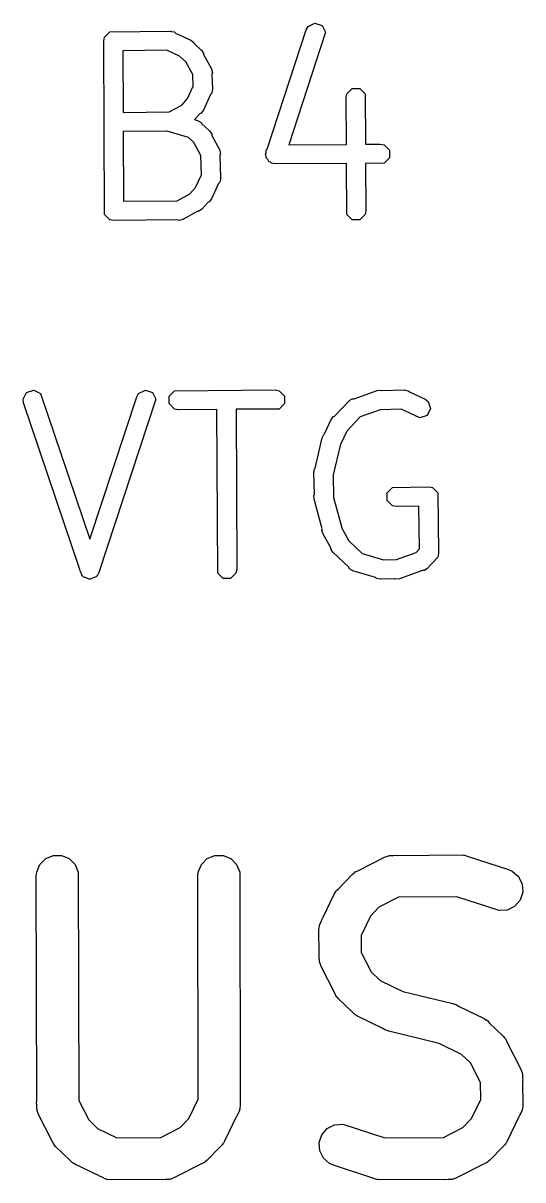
# Model space of a CAD drawing. Extents: x 134.2 to 184.8, y -90.4 to -50.
# Drawn here: x 150.367 to 152.135, y -67.205 to -63.11 of the extents above; entities that cross this region are included whole.
import ezdxf

# ---------------------------------------------------------------- set-up
doc = ezdxf.new("R2010")
doc.units = 0
doc.layers.add('BLACK', color=7, linetype='CONTINUOUS')

msp = doc.modelspace()

# ---------------------------------------------------------------- linework, layer by layer
at = {"layer": 'BLACK', "linetype": 'CONTINUOUS'}
for p, q in [((151.23012, -63.556651), (151.368224, -63.134293)), ((151.368224, -63.134293), (151.374987, -63.122428)), ((151.374987, -63.122428), (151.398947, -63.110448)), ((151.398947, -63.110448), (151.42436, -63.118919)), ((151.42436, -63.118919), (151.43634, -63.142879)), ((150.652143, -63.173931), (150.654807, -63.160537)), ((150.654807, -63.787325), (150.652143, -63.173931)), ((150.654807, -63.160537), (150.673749, -63.141595)), ((150.673749, -63.141595), (150.887143, -63.138931)), ((150.887143, -63.138931), (150.888862, -63.139272)), ((150.888862, -63.139272), (150.889624, -63.139019)), ((150.889624, -63.139019), (150.891191, -63.139736)), ((150.891191, -63.139736), (150.900537, -63.141595)), ((150.900537, -63.141595), (150.904995, -63.146053)), ((150.904995, -63.146053), (150.959939, -63.171197)), ((150.959939, -63.171197), (150.970727, -63.17957)), ((151.43634, -63.142879), (151.306105, -63.541173)), ((150.874455, -63.206592), (150.719687, -63.208524)), ((150.719687, -63.208524), (150.720635, -63.426723)), ((150.919511, -63.227211), (150.874455, -63.206592)), ((150.970727, -63.17957), (150.971878, -63.183024)), ((150.971878, -63.183024), (150.995706, -63.204605)), ((150.995706, -63.204605), (150.995789, -63.204633)), ((150.995789, -63.204633), (150.995839, -63.204726)), ((150.995839, -63.204726), (150.997606, -63.206326)), ((150.997606, -63.206326), (151.005193, -63.21768)), ((150.919537, -63.22725), (150.919511, -63.227211)), ((150.942048, -63.247638), (150.919537, -63.22725)), ((150.9666, -63.292784), (150.942048, -63.247638)), ((151.005193, -63.21768), (151.005193, -63.221924)), ((151.005193, -63.221924), (151.032733, -63.272565)), ((150.968157, -63.334002), (150.9666, -63.292784)), ((151.032733, -63.272565), (151.033195, -63.274254)), ((151.033195, -63.274254), (151.033764, -63.274823)), ((151.033764, -63.274823), (151.03383, -63.27657)), ((151.03383, -63.27657), (151.03634, -63.285736)), ((151.03634, -63.285736), (151.034396, -63.291567)), ((151.034396, -63.291567), (151.036428, -63.34536)), ((150.948147, -63.377727), (150.968157, -63.334002)), ((150.927721, -63.400264), (150.948108, -63.377754)), ((150.948108, -63.377754), (150.948147, -63.377727)), ((151.029305, -63.363212), (151.004162, -63.418154)), ((151.033764, -63.358754), (151.029305, -63.363212)), ((151.035622, -63.349408), (151.033764, -63.358754)), ((151.03634, -63.347841), (151.035622, -63.349408)), ((151.036428, -63.34536), (151.036086, -63.347079)), ((151.036086, -63.347079), (151.03634, -63.347841)), ((151.509286, -63.373931), (151.51195, -63.360537)), ((151.510354, -63.539759), (151.509286, -63.373931)), ((151.51195, -63.360537), (151.530892, -63.341595)), ((151.530892, -63.341595), (151.55768, -63.341595)), ((151.55768, -63.341595), (151.576622, -63.360537)), ((151.576622, -63.360537), (151.577773, -63.539292)), ((150.882792, -63.424699), (150.927721, -63.400264)), ((151.004162, -63.418154), (150.995789, -63.428943)), ((150.720635, -63.426723), (150.882792, -63.424699)), ((150.992334, -63.430094), (150.972832, -63.451629)), ((150.972832, -63.451629), (150.983925, -63.455013)), ((150.983925, -63.455013), (150.985448, -63.455881)), ((150.985448, -63.455881), (150.986251, -63.455881)), ((150.986251, -63.455881), (150.987614, -63.457116)), ((150.987614, -63.457116), (150.99579, -63.461776)), ((150.995789, -63.428943), (150.992334, -63.430094)), ((150.99579, -63.461776), (150.998297, -63.46679)), ((150.875109, -63.492298), (150.720928, -63.494223)), ((150.720928, -63.494223), (150.722, -63.741063)), ((150.876075, -63.492849), (150.875109, -63.492298)), ((150.951199, -63.515765), (150.876075, -63.492849)), ((150.998297, -63.46679), (151.024277, -63.490319)), ((151.024277, -63.490319), (151.02436, -63.490347)), ((151.02436, -63.490347), (151.02441, -63.49044)), ((151.02441, -63.49044), (151.026176, -63.492039)), ((151.026176, -63.492039), (151.033764, -63.503394)), ((151.033764, -63.503394), (151.033764, -63.507638)), ((150.970618, -63.533352), (150.951199, -63.515765)), ((150.99512, -63.578403), (150.970618, -63.533352)), ((151.033764, -63.507638), (151.061305, -63.558278)), ((151.306105, -63.541173), (151.510354, -63.539759)), ((151.577773, -63.539292), (151.63, -63.538931)), ((151.63, -63.538931), (151.643394, -63.541595)), ((151.643394, -63.541595), (151.662336, -63.560537)), ((150.996983, -63.647731), (150.99512, -63.578403)), ((151.061305, -63.558278), (151.061768, -63.559969)), ((151.061768, -63.559969), (151.062336, -63.560537)), ((151.062336, -63.560537), (151.06238, -63.562206)), ((151.06238, -63.562206), (151.064912, -63.57145)), ((151.064912, -63.57145), (151.062799, -63.577786)), ((151.062799, -63.577786), (151.065, -63.659645)), ((151.223659, -63.576412), (151.226235, -63.568533)), ((151.226235, -63.581564), (151.223659, -63.576412)), ((151.226235, -63.560537), (151.23012, -63.556651)), ((151.226235, -63.568533), (151.226235, -63.560537)), ((151.226235, -63.587325), (151.226235, -63.581564)), ((151.662336, -63.560537), (151.662336, -63.587325)), ((151.231996, -63.593086), (151.226235, -63.587325)), ((151.235639, -63.600372), (151.231996, -63.593086)), ((151.241103, -63.602193), (151.235639, -63.600372)), ((151.245177, -63.606267), (151.241103, -63.602193)), ((151.258571, -63.608931), (151.245177, -63.606267)), ((151.510789, -63.607184), (151.258571, -63.608931)), ((151.51195, -63.787325), (151.510789, -63.607184)), ((151.643394, -63.606267), (151.578208, -63.606718)), ((151.578208, -63.606718), (151.579286, -63.773931)), ((151.662336, -63.587325), (151.643394, -63.606267)), ((150.976718, -63.692013), (150.996983, -63.647731)), ((151.064194, -63.663693), (151.062336, -63.673039)), ((151.064912, -63.662126), (151.064194, -63.663693)), ((151.065, -63.659645), (151.064658, -63.661364)), ((151.064658, -63.661364), (151.064912, -63.662126)), ((150.956292, -63.71455), (150.976679, -63.69204)), ((150.976679, -63.69204), (150.976718, -63.692013)), ((151.057877, -63.677497), (151.032733, -63.732441)), ((151.062336, -63.673039), (151.057877, -63.677497)), ((150.722, -63.741063), (150.911375, -63.738978)), ((150.911375, -63.738978), (150.956292, -63.71455)), ((151.020905, -63.74438), (150.999325, -63.768209)), ((151.02436, -63.743229), (151.020905, -63.74438)), ((151.032733, -63.732441), (151.02436, -63.743229)), ((150.673749, -63.806267), (150.654807, -63.787325)), ((150.982006, -63.777696), (150.931366, -63.805236)), ((150.986252, -63.777696), (150.982006, -63.777696)), ((150.997606, -63.770108), (150.986252, -63.777696)), ((150.999204, -63.768342), (150.997606, -63.770108)), ((150.999298, -63.768292), (150.999204, -63.768342)), ((150.999325, -63.768209), (150.999298, -63.768292)), ((151.530892, -63.806267), (151.51195, -63.787325)), ((151.576622, -63.787325), (151.55768, -63.806267)), ((151.579286, -63.773931), (151.576622, -63.787325)), ((150.687143, -63.808931), (150.673749, -63.806267)), ((150.911063, -63.806465), (150.687143, -63.808931)), ((150.918195, -63.808843), (150.911063, -63.806465)), ((150.927538, -63.806284), (150.918195, -63.808843)), ((150.929108, -63.806267), (150.927538, -63.806284)), ((150.929676, -63.805698), (150.929108, -63.806267)), ((150.931366, -63.805236), (150.929676, -63.805698)), ((151.55768, -63.806267), (151.530892, -63.806267)), ((150.366516, -64.44145), (150.378496, -64.41749)), ((150.368224, -64.454999), (150.366516, -64.44145)), ((150.378496, -64.41749), (150.403909, -64.409019)), ((150.403909, -64.409019), (150.427869, -64.420999)), ((150.427869, -64.420999), (150.602363, -64.937372)), ((150.602363, -64.937372), (150.768224, -64.432863)), ((150.83634, -64.441449), (150.634632, -65.054999)), ((150.768224, -64.432863), (150.774987, -64.420998)), ((150.774987, -64.420998), (150.798947, -64.409018)), ((150.798947, -64.409018), (150.82436, -64.417489)), ((150.82436, -64.417489), (150.83634, -64.441449)), ((150.883378, -64.430537), (150.90232, -64.411595)), ((150.883378, -64.457325), (150.883378, -64.430537)), ((150.90232, -64.411595), (151.258572, -64.408931)), ((151.258572, -64.408931), (151.271966, -64.411595)), ((151.271966, -64.411595), (151.290908, -64.430537)), ((151.290908, -64.430537), (151.290908, -64.457325)), ((151.522917, -64.445494), (151.530892, -64.440166)), ((151.530892, -64.440166), (151.537634, -64.440166)), ((151.537634, -64.440166), (151.618932, -64.410727)), ((151.618932, -64.410727), (151.632481, -64.409019)), ((151.632481, -64.409019), (151.63656, -64.411058)), ((151.63656, -64.411058), (151.715715, -64.408931)), ((151.715715, -64.408931), (151.717434, -64.409272)), ((151.717434, -64.409272), (151.718196, -64.409019)), ((151.718196, -64.409019), (151.719763, -64.409736)), ((151.719763, -64.409736), (151.729109, -64.411595)), ((151.729109, -64.411595), (151.733567, -64.416053)), ((151.733567, -64.416053), (151.78851, -64.441197)), ((151.78851, -64.441197), (151.799298, -64.44957)), ((150.567285, -65.044072), (150.368224, -64.454999)), ((150.90232, -64.476267), (150.883378, -64.457325)), ((150.915714, -64.478931), (150.90232, -64.476267)), ((151.05229, -64.477909), (150.915714, -64.478931)), ((151.054807, -65.057325), (151.05229, -64.477909)), ((151.271966, -64.476267), (151.119682, -64.477405)), ((151.119682, -64.477405), (151.122143, -65.043931)), ((151.290908, -64.457325), (151.271966, -64.476267)), ((151.468482, -64.50178), (151.519537, -64.447754)), ((151.519537, -64.447754), (151.520994, -64.44678)), ((151.520994, -64.44678), (151.521354, -64.446061)), ((151.521354, -64.446061), (151.522917, -64.445494)), ((151.629545, -64.47884), (151.559227, -64.504303)), ((151.63, -64.478931), (151.629545, -64.47884)), ((151.703802, -64.476947), (151.63, -64.478931)), ((151.770376, -64.507414), (151.703802, -64.476947)), ((151.807769, -64.474983), (151.795789, -64.498943)), ((151.799298, -64.44957), (151.807769, -64.474983)), ((151.432669, -64.56462), (151.455838, -64.513992)), ((151.455838, -64.513992), (151.464211, -64.503204)), ((151.464211, -64.503204), (151.468482, -64.50178)), ((151.559227, -64.504303), (151.511892, -64.554394)), ((151.795789, -64.498943), (151.770376, -64.507414)), ((151.424617, -64.5783), (151.43045, -64.565952)), ((151.43045, -64.565952), (151.432669, -64.56462)), ((151.511852, -64.55442), (151.489877, -64.60244)), ((151.511892, -64.554394), (151.511852, -64.55442)), ((151.400198, -64.685145), (151.424617, -64.5783)), ((151.487835, -64.60507), (151.463955, -64.709563)), ((151.489877, -64.60244), (151.487835, -64.60507)), ((151.395, -64.701074), (151.397664, -64.68768)), ((151.397664, -64.68768), (151.400198, -64.685145)), ((151.397088, -64.77879), (151.395, -64.701074)), ((151.463955, -64.709563), (151.462979, -64.711627)), ((151.462979, -64.711627), (151.465, -64.786788)), ((151.654807, -64.773394), (151.673749, -64.754452)), ((151.673749, -64.754452), (151.801429, -64.751788)), ((151.801429, -64.751788), (151.814823, -64.754452)), ((151.814823, -64.754452), (151.833765, -64.773394)), ((151.395381, -64.781637), (151.397088, -64.77879)), ((151.396045, -64.795277), (151.395381, -64.781637)), ((151.424653, -64.900574), (151.396045, -64.795277)), ((151.465, -64.786788), (151.464485, -64.789373)), ((151.464485, -64.789373), (151.492527, -64.892585)), ((151.654807, -64.800182), (151.654807, -64.773394)), ((151.673749, -64.819124), (151.654807, -64.800182)), ((151.833765, -64.773394), (151.836429, -64.986788)), ((151.687143, -64.821788), (151.673749, -64.819124)), ((151.766845, -64.820125), (151.687143, -64.821788)), ((151.768726, -64.970821), (151.766845, -64.820125)), ((151.492527, -64.892585), (151.49265, -64.895129)), ((151.49265, -64.895129), (151.518448, -64.942565)), ((151.42366, -64.903555), (151.424653, -64.900574)), ((151.427267, -64.916726), (151.42366, -64.903555)), ((151.454807, -64.967366), (151.427267, -64.916726)), ((151.454807, -64.971611), (151.454807, -64.967366)), ((151.462394, -64.982966), (151.454807, -64.971611)), ((151.518448, -64.942565), (151.518537, -64.942891)), ((151.518537, -64.942891), (151.566132, -64.987868)), ((151.756837, -64.983948), (151.768726, -64.970821)), ((151.518398, -65.035889), (151.462394, -64.982966)), ((151.566132, -64.987868), (151.640904, -65.010677)), ((151.640904, -65.010677), (151.687143, -65.008931)), ((151.687143, -65.008931), (151.687597, -65.009021)), ((151.687597, -65.009021), (151.756837, -64.983948)), ((151.833765, -65.000182), (151.797606, -65.040109)), ((151.836429, -64.986788), (151.833765, -65.000182)), ((150.566516, -65.046412), (150.567285, -65.044072)), ((150.571327, -65.056035), (150.566516, -65.046412)), ((150.574987, -65.066864), (150.571327, -65.056035)), ((150.634632, -65.054999), (150.627869, -65.066863)), ((151.073749, -65.076267), (151.054807, -65.057325)), ((151.119479, -65.057325), (151.100537, -65.076267)), ((151.122143, -65.043931), (151.119479, -65.057325)), ((151.521354, -65.041801), (151.518398, -65.035889)), ((151.52967, -65.046541), (151.521354, -65.041801)), ((151.530892, -65.047696), (151.52967, -65.046541)), ((151.531695, -65.047696), (151.530892, -65.047696)), ((151.533218, -65.048564), (151.531695, -65.047696)), ((151.613344, -65.073005), (151.533218, -65.048564)), ((151.779509, -65.047696), (151.698211, -65.077135)), ((151.786251, -65.047696), (151.779509, -65.047696)), ((151.794227, -65.042366), (151.786251, -65.047696)), ((151.795789, -65.041801), (151.794227, -65.042366)), ((151.796147, -65.041083), (151.795789, -65.041801)), ((151.797606, -65.040109), (151.796147, -65.041083)), ((150.577327, -65.068034), (150.574987, -65.066864)), ((150.578496, -65.070372), (150.577327, -65.068034)), ((150.589017, -65.073879), (150.578496, -65.070372)), ((150.598947, -65.078844), (150.589017, -65.073879)), ((150.601429, -65.078016), (150.598947, -65.078844)), ((150.603909, -65.078843), (150.601429, -65.078016)), ((150.613827, -65.073884), (150.603909, -65.078843)), ((150.62436, -65.070373), (150.613827, -65.073884)), ((150.62553, -65.068032), (150.62436, -65.070373)), ((150.627869, -65.066863), (150.62553, -65.068032)), ((151.100537, -65.076267), (151.073749, -65.076267)), ((151.616606, -65.076267), (151.613344, -65.073005)), ((151.63, -65.078931), (151.616606, -65.076267)), ((151.632464, -65.078837), (151.63, -65.078931)), ((151.632481, -65.078843), (151.632464, -65.078837)), ((151.632493, -65.078836), (151.632481, -65.078843)), ((151.680986, -65.077005), (151.632493, -65.078836)), ((151.684662, -65.078843), (151.680986, -65.077005)), ((151.698211, -65.077135), (151.684662, -65.078843)), ((150.425734, -66.088151), (150.446426, -66.067459)), ((150.446426, -66.067459), (150.473462, -66.05626)), ((150.473462, -66.05626), (150.502726, -66.05626)), ((150.502726, -66.05626), (150.529762, -66.067459)), ((150.529762, -66.067459), (150.550454, -66.088151)), ((150.997162, -66.088151), (151.017854, -66.067459)), ((151.017854, -66.067459), (151.04489, -66.05626)), ((151.04489, -66.05626), (151.074154, -66.05626)), ((151.074154, -66.05626), (151.10119, -66.067459)), ((151.10119, -66.067459), (151.121882, -66.088151)), ((151.550474, -66.111428), (151.645029, -66.062737)), ((151.645029, -66.062737), (151.65876, -66.057482)), ((151.65876, -66.057482), (151.661449, -66.05729)), ((151.661449, -66.05729), (151.663938, -66.05626)), ((151.663938, -66.05626), (151.677007, -66.056185)), ((151.677007, -66.056185), (151.68795, -66.055408)), ((151.68795, -66.055408), (151.690059, -66.056111)), ((151.690059, -66.056111), (151.916665, -66.054819)), ((151.916665, -66.054819), (151.92407, -66.055548)), ((151.92407, -66.055548), (151.926045, -66.055408)), ((151.926045, -66.055408), (151.927531, -66.055889)), ((151.927531, -66.055889), (151.931297, -66.05626)), ((151.931297, -66.05626), (151.94066, -66.060138)), ((151.94066, -66.060138), (152.083239, -66.106287)), ((150.413094, -66.129819), (150.414535, -66.115187)), ((150.414535, -66.115187), (150.425734, -66.088151)), ((150.550454, -66.088151), (150.561653, -66.115187)), ((150.561653, -66.115187), (150.563066, -66.92389)), ((150.984522, -66.129819), (150.985963, -66.115187)), ((150.985963, -66.115187), (150.997162, -66.088151)), ((151.121882, -66.088151), (151.133081, -66.115187)), ((151.133081, -66.115187), (151.134522, -66.939342)), ((151.530299, -66.124405), (151.536048, -66.119686)), ((151.536048, -66.119686), (151.537348, -66.118188)), ((151.537348, -66.118188), (151.538761, -66.11746)), ((151.538761, -66.11746), (151.541664, -66.115078)), ((151.541664, -66.115078), (151.550474, -66.111428)), ((152.083239, -66.106287), (152.096664, -66.112281)), ((152.096664, -66.112281), (152.118771, -66.131455)), ((150.414488, -66.927543), (150.413094, -66.129819)), ((150.985902, -66.919274), (150.984522, -66.129819)), ((151.482957, -66.17344), (151.530299, -66.124405)), ((152.118771, -66.131455), (152.131858, -66.157628)), ((152.131858, -66.157628), (152.133933, -66.186818)), ((151.426956, -66.277404), (151.468631, -66.191516)), ((151.468631, -66.191516), (151.472595, -66.185216)), ((151.472595, -66.185216), (151.473353, -66.183389)), ((151.473353, -66.183389), (151.474483, -66.182218)), ((151.474483, -66.182218), (151.476463, -66.179073)), ((151.476463, -66.179073), (151.482957, -66.17344)), ((151.694141, -66.20473), (151.62539, -66.240133)), ((151.900922, -66.203551), (151.694141, -66.20473)), ((152.050141, -66.251849), (151.900922, -66.203551)), ((152.133933, -66.186818), (152.124679, -66.21458)), ((151.62539, -66.240133), (151.595146, -66.27146)), ((152.105505, -66.236688), (152.079331, -66.249774)), ((152.124679, -66.21458), (152.105505, -66.236688)), ((151.415757, -66.300486), (151.422061, -66.287492)), ((151.422061, -66.287492), (151.425734, -66.278627)), ((151.425734, -66.278627), (151.426956, -66.277404)), ((151.595146, -66.27146), (151.562097, -66.33957)), ((152.079331, -66.249774), (152.050141, -66.251849)), ((151.413094, -66.320295), (151.414535, -66.305663)), ((151.414199, -66.404601), (151.413094, -66.320295)), ((151.414535, -66.305663), (151.415566, -66.303173)), ((151.415566, -66.303173), (151.415757, -66.300486)), ((151.562097, -66.33957), (151.562886, -66.399731)), ((151.413683, -66.406152), (151.414199, -66.404601)), ((151.414341, -66.415421), (151.413683, -66.406152)), ((151.562886, -66.399731), (151.598408, -66.468712)), ((151.414535, -66.430165), (151.414341, -66.415421)), ((151.415566, -66.432654), (151.414535, -66.430165)), ((151.415757, -66.435342), (151.415566, -66.432654)), ((151.421012, -66.449074), (151.415757, -66.435342)), ((151.469704, -66.54363), (151.421012, -66.449074)), ((151.598408, -66.468712), (151.629736, -66.498957)), ((151.629736, -66.498957), (151.709752, -66.537782)), ((151.473353, -66.552439), (151.469704, -66.54363)), ((151.475735, -66.555341), (151.473353, -66.552439)), ((151.476463, -66.556755), (151.475735, -66.555341)), ((151.477961, -66.558054), (151.476463, -66.556755)), ((151.48268, -66.563804), (151.477961, -66.558054)), ((151.531715, -66.611145), (151.48268, -66.563804)), ((151.709752, -66.537782), (151.887236, -66.580867)), ((151.537348, -66.61764), (151.531715, -66.611145)), ((151.887236, -66.580867), (151.888315, -66.581252)), ((151.888315, -66.581252), (151.888855, -66.581291)), ((151.888855, -66.581291), (151.890062, -66.581876)), ((151.890062, -66.581876), (151.901082, -66.585814)), ((151.901082, -66.585814), (151.906593, -66.589898)), ((151.906593, -66.589898), (151.997825, -66.634165)), ((151.540493, -66.619619), (151.537348, -66.61764)), ((151.541664, -66.62075), (151.540493, -66.619619)), ((151.543491, -66.621507), (151.541664, -66.62075)), ((151.549791, -66.625472), (151.543491, -66.621507)), ((151.641023, -66.66974), (151.549791, -66.625472)), ((151.997825, -66.634165), (152.004124, -66.638129)), ((152.004124, -66.638129), (152.005952, -66.638887)), ((152.005952, -66.638887), (152.007122, -66.640017)), ((152.007122, -66.640017), (152.010268, -66.641997)), ((152.010268, -66.641997), (152.0159, -66.648491)), ((152.0159, -66.648491), (152.064936, -66.695833)), ((151.646534, -66.673823), (151.641023, -66.66974)), ((151.657549, -66.677758), (151.646534, -66.673823)), ((151.65876, -66.678346), (151.657549, -66.677758)), ((151.6593, -66.678384), (151.65876, -66.678346)), ((151.66038, -66.67877), (151.6593, -66.678384)), ((151.837863, -66.721854), (151.66038, -66.67877)), ((152.064936, -66.695833), (152.069654, -66.701582)), ((151.91788, -66.76068), (151.837863, -66.721854)), ((152.069654, -66.701582), (152.071153, -66.702882)), ((152.071153, -66.702882), (152.07188, -66.704295)), ((152.07188, -66.704295), (152.074263, -66.707198)), ((152.074263, -66.707198), (152.077912, -66.716008)), ((152.077912, -66.716008), (152.126604, -66.810563)), ((151.949207, -66.790924), (151.91788, -66.76068)), ((151.984729, -66.859905), (151.949207, -66.790924)), ((152.126604, -66.810563), (152.131859, -66.824294)), ((151.985518, -66.920066), (151.984729, -66.859905)), ((152.131859, -66.824294), (152.13205, -66.826983)), ((152.13205, -66.826983), (152.133081, -66.829472)), ((152.133081, -66.829472), (152.133274, -66.844213)), ((152.133274, -66.844213), (152.133933, -66.853484)), ((152.133933, -66.853484), (152.133416, -66.855034)), ((152.133416, -66.855034), (152.134522, -66.939342)), ((150.413683, -66.929961), (150.414488, -66.927543)), ((150.414513, -66.941648), (150.413683, -66.929961)), ((150.414535, -66.953974), (150.414513, -66.941648)), ((150.563066, -66.92389), (150.598409, -66.992521)), ((150.95247, -66.988175), (150.985902, -66.919274)), ((151.134522, -66.939342), (151.133081, -66.953974)), ((151.95247, -66.988175), (151.985518, -66.920066)), ((152.134522, -66.939342), (152.133081, -66.953974)), ((150.415566, -66.956463), (150.414535, -66.953974)), ((150.415757, -66.959151), (150.415566, -66.956463)), ((150.421012, -66.972883), (150.415757, -66.959151)), ((150.469702, -67.067435), (150.421012, -66.972883)), ((151.12066, -66.982231), (151.078985, -67.068121)), ((151.121882, -66.98101), (151.12066, -66.982231)), ((151.125551, -66.97215), (151.121882, -66.98101)), ((151.131859, -66.959152), (151.125551, -66.97215)), ((151.13205, -66.956462), (151.131859, -66.959152)), ((151.133081, -66.953974), (151.13205, -66.956462)), ((152.12066, -66.982231), (152.078985, -67.068121)), ((152.121882, -66.98101), (152.12066, -66.982231)), ((152.125551, -66.97215), (152.121882, -66.98101)), ((152.131859, -66.959152), (152.125551, -66.97215)), ((152.13205, -66.956462), (152.131859, -66.959152)), ((152.133081, -66.953974), (152.13205, -66.956462)), ((150.598409, -66.992521), (150.629736, -67.022767)), ((150.629736, -67.022767), (150.698265, -67.056018)), ((150.853434, -67.054928), (150.922224, -67.019504)), ((150.922224, -67.019504), (150.95247, -66.988175)), ((151.422937, -67.045057), (151.442111, -67.02295)), ((151.442111, -67.02295), (151.468284, -67.009864)), ((151.468284, -67.009864), (151.497474, -67.007789)), ((151.497474, -67.007789), (151.646693, -67.056086)), ((151.853474, -67.054907), (151.922224, -67.019504)), ((151.922224, -67.019504), (151.95247, -66.988175)), ((150.698265, -67.056018), (150.853434, -67.054928)), ((151.413683, -67.07282), (151.422937, -67.045057)), ((151.646693, -67.056086), (151.853474, -67.054907)), ((150.473352, -67.076247), (150.469702, -67.067435)), ((150.475735, -67.079151), (150.473352, -67.076247)), ((150.476463, -67.080564), (150.475735, -67.079151)), ((150.477961, -67.081863), (150.476463, -67.080564)), ((150.482679, -67.087612), (150.477961, -67.081863)), ((150.531714, -67.134953), (150.482679, -67.087612)), ((151.064659, -67.086195), (151.017318, -67.135232)), ((151.071153, -67.080564), (151.064659, -67.086195)), ((151.073132, -67.077418), (151.071153, -67.080564)), ((151.074264, -67.076247), (151.073132, -67.077418)), ((151.075021, -67.074417), (151.074264, -67.076247)), ((151.078985, -67.068121), (151.075021, -67.074417)), ((151.415758, -67.10201), (151.413683, -67.07282)), ((151.428844, -67.128183), (151.415758, -67.10201)), ((152.064659, -67.086195), (152.017318, -67.135232)), ((152.071153, -67.080564), (152.064659, -67.086195)), ((152.073132, -67.077418), (152.071153, -67.080564)), ((152.074264, -67.076247), (152.073132, -67.077418)), ((152.075021, -67.074417), (152.074264, -67.076247)), ((152.078985, -67.068121), (152.075021, -67.074417)), ((150.537348, -67.14145), (150.531714, -67.134953)), ((150.540493, -67.143429), (150.537348, -67.14145)), ((150.541664, -67.14456), (150.540493, -67.143429)), ((150.543491, -67.145317), (150.541664, -67.14456)), ((150.549791, -67.149282), (150.543491, -67.145317)), ((151.005952, -67.14456), (150.997141, -67.148209)), ((151.008854, -67.142177), (151.005952, -67.14456)), ((151.010268, -67.14145), (151.008854, -67.142177)), ((151.011568, -67.13995), (151.010268, -67.14145)), ((151.017318, -67.135232), (151.011568, -67.13995)), ((151.450951, -67.147357), (151.428844, -67.128183)), ((151.464377, -67.153351), (151.450951, -67.147357)), ((152.005952, -67.14456), (151.997141, -67.148209)), ((152.008854, -67.142177), (152.005952, -67.14456)), ((152.010268, -67.14145), (152.008854, -67.142177)), ((152.011568, -67.13995), (152.010268, -67.14145)), ((152.017318, -67.135232), (152.011568, -67.13995)), ((150.63568, -67.190957), (150.549791, -67.149282)), ((150.997141, -67.148209), (150.902587, -67.196901)), ((151.606958, -67.1995), (151.464377, -67.153351)), ((151.997141, -67.148209), (151.902587, -67.196901)), ((150.636902, -67.192179), (150.63568, -67.190957)), ((150.645761, -67.195848), (150.636902, -67.192179)), ((150.65876, -67.202156), (150.645761, -67.195848)), ((150.661449, -67.202347), (150.65876, -67.202156)), ((150.663938, -67.203378), (150.661449, -67.202347)), ((150.67857, -67.204819), (150.663938, -67.203378)), ((150.857657, -67.20356), (150.67857, -67.204819)), ((150.859665, -67.20423), (150.857657, -67.20356)), ((150.870337, -67.203471), (150.859665, -67.20423)), ((150.883678, -67.203378), (150.870337, -67.203471)), ((150.886167, -67.202346), (150.883678, -67.203378)), ((150.888855, -67.202156), (150.886167, -67.202346)), ((150.902587, -67.196901), (150.888855, -67.202156)), ((151.616319, -67.203378), (151.606958, -67.1995)), ((151.620082, -67.203748), (151.616319, -67.203378)), ((151.62157, -67.20423), (151.620082, -67.203748)), ((151.623544, -67.204089), (151.62157, -67.20423)), ((151.630951, -67.204819), (151.623544, -67.204089)), ((151.857555, -67.203526), (151.630951, -67.204819)), ((151.859665, -67.20423), (151.857555, -67.203526)), ((151.870607, -67.203452), (151.859665, -67.20423)), ((151.883678, -67.203378), (151.870607, -67.203452)), ((151.886167, -67.202346), (151.883678, -67.203378)), ((151.888855, -67.202156), (151.886167, -67.202346)), ((151.902587, -67.196901), (151.888855, -67.202156))]:
    msp.add_line(p, q, dxfattribs=at)

doc.saveas('drawing.dxf')
